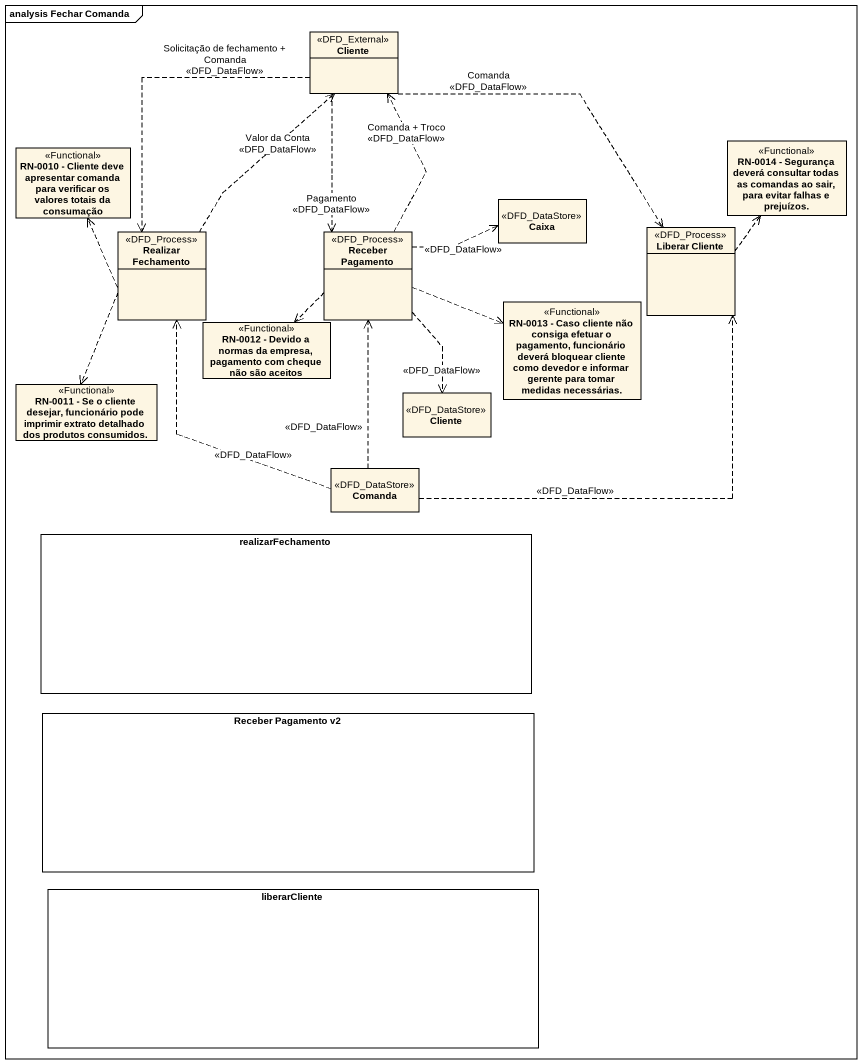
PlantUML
@startuml
mainframe analysis Fechar Comanda
allowmixing
hide circle
hide empty members
class Cliente <<DFD_External>>
class "RN-0010 - Cliente deve apresentar comanda para verificar os valores totais da consumação" as RN_0010_Cliente_deve <<Functional>>
class "RN-0014 - Segurança deverá consultar todas as comandas ao sair, para evitar falhas e prejuízos." as RN_0014_Segurança_deverá <<Functional>>
class Caixa <<DFD_DataStore>>
class "Realizar Fechamento" as Realizar_Fechamento <<DFD_Process>>
class "Receber Pagamento" as Receber_Pagamento <<DFD_Process>>
class "Liberar Cliente" as Liberar_Cliente <<DFD_Process>>
class "RN-0013 - Caso cliente não consiga efetuar o pagamento, funcionário deverá bloquear cliente como devedor e informar gerente para tomar medidas necessárias." as RN_0013_Caso_cliente_não <<Functional>>
class "RN-0012 - Devido a normas da empresa, pagamento com cheque não são aceitos" as RN_0012_Devido_a_normas_da <<Functional>>
class "RN-0011 - Se o cliente desejar, funcionário pode imprimir extrato detalhado dos produtos consumidos." as RN_0011_Se_o_cliente <<Functional>>
class "Cliente" as Cliente_2 <<DFD_DataStore>>
class Comanda <<DFD_DataStore>>
rectangle realizarFechamento
rectangle "Receber Pagamento v2" as Receber_Pagamento_v2
rectangle liberarCliente
Cliente ..> Realizar_Fechamento : Solicitação de fechamento + Comanda\n<<DFD_DataFlow>>
Cliente ..> Receber_Pagamento : Pagamento\n<<DFD_DataFlow>>
Cliente ..> Liberar_Cliente : Comanda\n<<DFD_DataFlow>>
Realizar_Fechamento .up.> Cliente : Valor da Conta\n<<DFD_DataFlow>>
Realizar_Fechamento .up.> RN_0010_Cliente_deve
Realizar_Fechamento ..> RN_0011_Se_o_cliente
Receber_Pagamento .up.> Cliente : Comanda + Troco\n<<DFD_DataFlow>>
Receber_Pagamento .right.> Caixa : <<DFD_DataFlow>>
Receber_Pagamento .right.> RN_0013_Caso_cliente_não
Receber_Pagamento ..> RN_0012_Devido_a_normas_da
Receber_Pagamento ..> Cliente_2 : <<DFD_DataFlow>>
Liberar_Cliente .up.> RN_0014_Segurança_deverá
Comanda .up.> Realizar_Fechamento : <<DFD_DataFlow>>
Comanda .up.> Receber_Pagamento : <<DFD_DataFlow>>
Comanda .up.> Liberar_Cliente : <<DFD_DataFlow>>
@enduml
